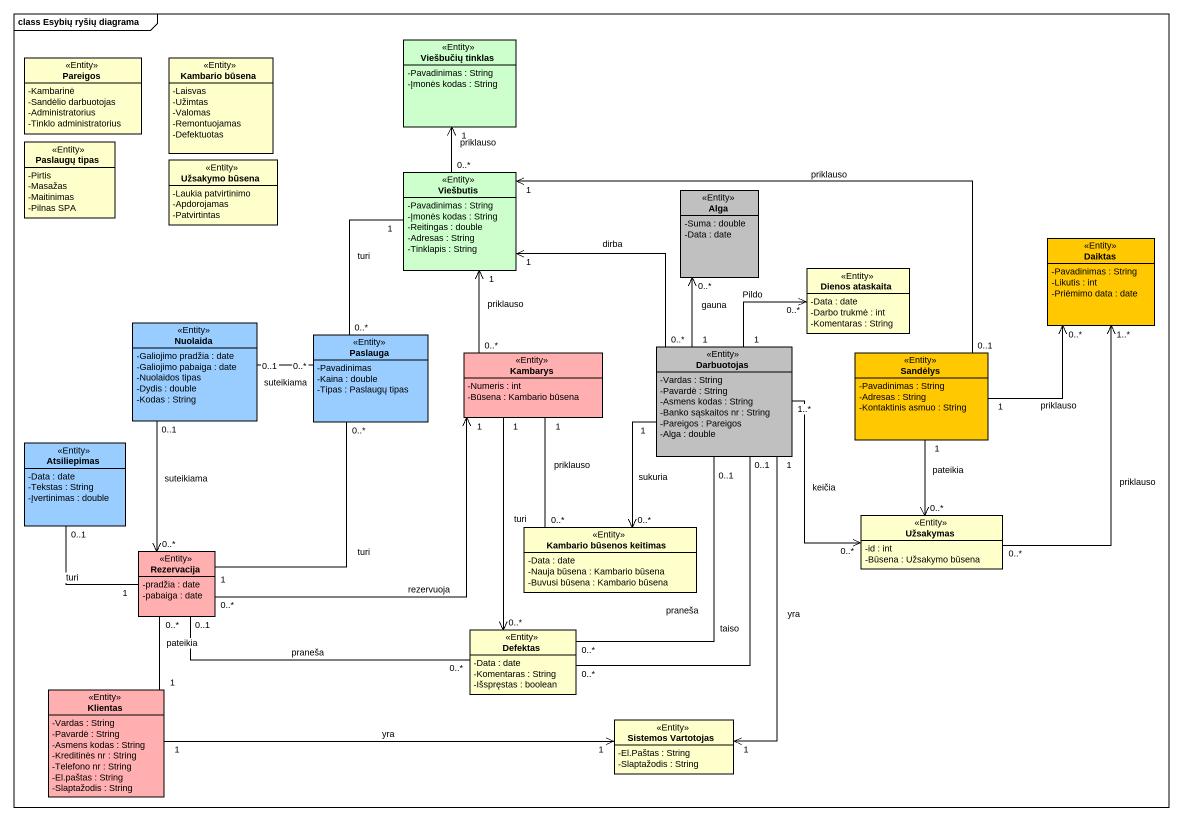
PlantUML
@startuml
mainframe class Esybių ryšių diagrama
hide circle
hide empty members
skinparam classAttributeIconSize 0
class "Viešbučių tinklas" as Viešbučių_tinklas <<Entity>> #CCFFCC {
  -Pavadinimas : String
  -Įmonės kodas : String
}
class Pareigos <<Entity>> {
  -Kambarinė
  -Sandėlio darbuotojas
  -Administratorius
  -Tinklo administratorius
}
class "Kambario būsena" as Kambario_būsena <<Entity>> {
  -Laisvas
  -Užimtas
  -Valomas
  -Remontuojamas
  -Defektuotas
}
class "Paslaugų tipas" as Paslaugų_tipas <<Entity>> {
  -Pirtis
  -Masažas
  -Maitinimas
  -Pilnas SPA
}
class "Užsakymo būsena" as Užsakymo_būsena <<Entity>> {
  -Laukia patvirtinimo
  -Apdorojamas
  -Patvirtintas
}
class Viešbutis <<Entity>> #CCFFCC {
  -Pavadinimas : String
  -Įmonės kodas : String
  -Reitingas : double
  -Adresas : String
  -Tinklapis : String
}
class Alga <<Entity>> #C0C0C0 {
  -Suma : double
  -Data : date
}
class Daiktas <<Entity>> #FFC800 {
  -Pavadinimas : String
  -Likutis : int
  -Priėmimo data : date
}
class "Dienos ataskaita" as Dienos_ataskaita <<Entity>> {
  -Data : date
  -Darbo trukmė : int
  -Komentaras : String
}
class Nuolaida <<Entity>> #99CCFF {
  -Galiojimo pradžia : date
  -Galiojimo pabaiga : date
  -Nuolaidos tipas
  -Dydis : double
  -Kodas : String
}
class Paslauga <<Entity>> #99CCFF {
  -Pavadinimas
  -Kaina : double
  -Tipas : Paslaugų tipas
}
class Kambarys <<Entity>> #FFAFAF {
  -Numeris : int
  -Būsena : Kambario būsena
}
class Darbuotojas <<Entity>> #C0C0C0 {
  -Vardas : String
  -Pavardė : String
  -Asmens kodas : String
  -Banko sąskaitos nr : String
  -Pareigos : Pareigos
  -Alga : double
}
class Sandėlys <<Entity>> #FFC800 {
  -Pavadinimas : String
  -Adresas : String
  -Kontaktinis asmuo : String
}
class Atsiliepimas <<Entity>> #99CCFF {
  -Data : date
  -Tekstas : String
  -Įvertinimas : double
}
class "Kambario būsenos keitimas" as Kambario_būsenos_keitimas <<Entity>> {
  -Data : date
  -Nauja būsena : Kambario būsena
  -Buvusi būsena : Kambario būsena
}
class Užsakymas <<Entity>> {
  -id : int
  -Būsena : Užsakymo būsena
}
class Rezervacija <<Entity>> #FFAFAF {
  -pradžia : date
  -pabaiga : date
}
class Defektas <<Entity>> {
  -Data : date
  -Komentaras : String
  -Išspręstas : boolean
}
class Klientas <<Entity>> #FFAFAF {
  -Vardas : String
  -Pavardė : String
  -Asmens kodas : String
  -Kreditinės nr : String
  -Telefono nr : String
  -El.paštas : String
  -Slaptažodis : String
}
class "Sistemos Vartotojas" as Sistemos_Vartotojas <<Entity>> {
  -El.Paštas : String
  -Slaptažodis : String
}
Viešbutis "0..*" -up-> "1" Viešbučių_tinklas : priklauso
Viešbutis "1" -- "0..*" Paslauga : turi
Nuolaida "0..1" -right- "0..*" Paslauga : suteikiama
Nuolaida "0..1" --> "0..*" Rezervacija : suteikiama
Kambarys "0..*" -up-> "1" Viešbutis : priklauso
Kambarys "1" --> "0..*" Defektas : turi
Darbuotojas "0..*" -up-> "1" Viešbutis : dirba
Darbuotojas "1" -up-> "0..*" Alga : gauna
Darbuotojas "1" -up-> "0..*" Dienos_ataskaita : Pildo
Darbuotojas "1" --> "0..*" Kambario_būsenos_keitimas : sukuria
Darbuotojas "1..*" --> "0..*" Užsakymas : keičia
Darbuotojas "0..1" -- "0..*" Defektas : praneša
Darbuotojas "0..1" -- "0..*" Defektas : taiso
Darbuotojas "1" --> "1" Sistemos_Vartotojas : yra
Sandėlys "0..1" -left-> "1" Viešbutis : priklauso
Sandėlys "1" -up-> "0..*" Daiktas : priklauso
Sandėlys "1" --> "0..*" Užsakymas : pateikia
Kambario_būsenos_keitimas "0..*" -up- "1" Kambarys : priklauso
Užsakymas "0..*" -up-> "1..*" Daiktas : priklauso
Rezervacija "1" -up- "0..*" Paslauga : turi
Rezervacija "0..*" -right-> "1" Kambarys : rezervuoja
Rezervacija "1" -up- "0..1" Atsiliepimas : turi
Rezervacija "0..1" -right- "0..*" Defektas : praneša
Klientas "1" -up- "0..*" Rezervacija : pateikia
Klientas "1" -right-> "1" Sistemos_Vartotojas : yra
@enduml
